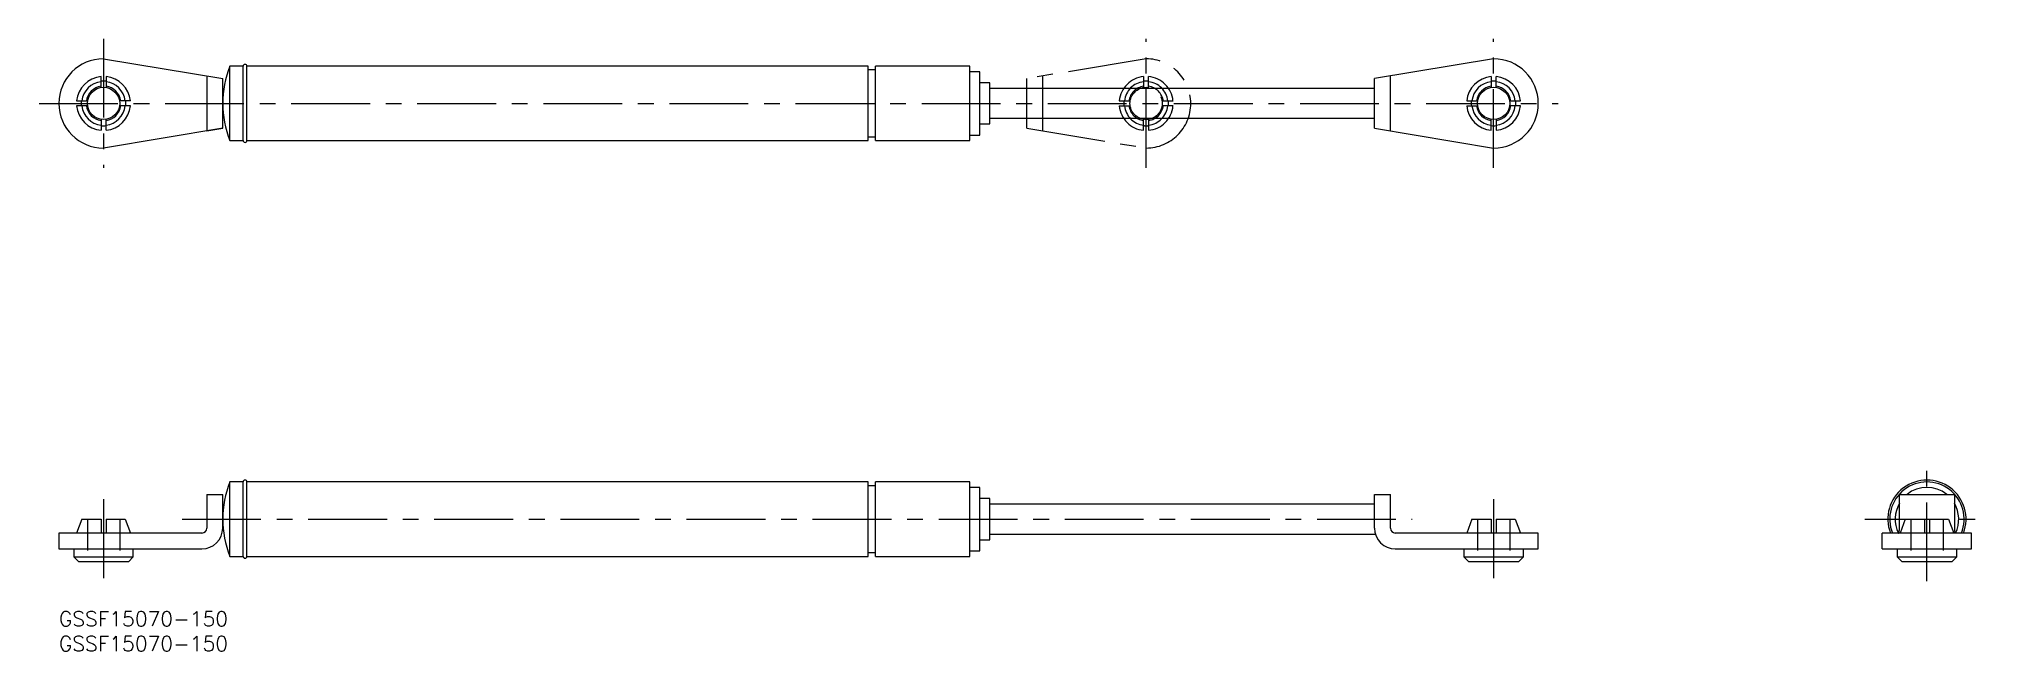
# Model space of a CAD drawing. Extents: x -4 to 389, y -8 to 115.
import ezdxf

# ---------------------------------------------------------------- set-up
doc = ezdxf.new("R2010")
doc.units = 0
doc.header["$LTSCALE"] = 0.5
for name, pattern in [('CENTER', [50.8, 31.75, -6.35, 6.35, -6.35]), ('DASHED', [19.05, 12.7, -6.35]), ('PHANTOM', [63.5, 31.75, -6.35, 6.35, -6.35, 6.35, -6.35])]:
    doc.linetypes.add(name, pattern=pattern)
for name, color, linetype in [('MSM_CENTER', 1, 'CENTER'), ('MSM_CONTINUOUS', 7, 'CONTINUOUS'), ('MSM_DASHED', 4, 'DASHED'), ('MSM_IMAGINARY', 6, 'PHANTOM'), ('MSM_PART_NUMBER', 7, 'CONTINUOUS')]:
    doc.layers.add(name, color=color, linetype=linetype)
doc.styles.get("Standard").update_dxf_attribs({"font": 'txt.shx', "height": 3, "bigfont": 'bigfont.shx'})

# ---------------------------------------------------------------- blocks, each defined once
blk = doc.blocks.new('*U21')
at = {"layer": 'MSM_PART_NUMBER'}
blk.add_text('GSSF15070-150', height=3, dxfattribs=at).set_placement((0, -3))
blk = doc.blocks.new('*U22')
at = {"layer": 'MSM_PART_NUMBER'}
blk.add_text('GSSF15070-150', height=3, dxfattribs=at).set_placement((0, -8))

msp = doc.modelspace()

# ---------------------------------------------------------------- linework, layer by layer
at = {"layer": 'MSM_CENTER'}
for p, q in [((9, 115.44), (9, 89.44)), ((219, 89.44), (219, 115.44)), ((289, 89.44), (289, 115.44)), ((-4, 102.44), (302, 102.44)), ((376.28, 6.1), (376.28, 31.1)), ((9, 22.6), (9, 6)), ((289, 22.6), (289, 6)), ((24.83, 18.6), (272.56, 18.6)), ((363.78, 18.6), (388.78, 18.6))]:
    msp.add_line(p, q, dxfattribs=at)
at = {"layer": 'MSM_CONTINUOUS'}
for p, q in [((9, 111.44), (33, 107.44)), ((289, 111.44), (265, 107.44)), ((8.5, 105.65), (8.5, 107.85)), ((9.5, 107.85), (9.5, 105.65)), ((29.8, 107.97), (29.8, 96.91)), ((33, 97.44), (33, 107.44)), ((34.46, 94.94), (34.46, 109.94)), ((37.12, 109.94), (34.46, 109.94)), ((37.12, 94.94), (37.12, 109.94)), ((163, 109.94), (37.88, 109.94)), ((37.88, 94.94), (37.88, 109.94)), ((163, 94.94), (163, 109.94)), ((164.5, 109.19), (163, 109.19)), ((183.5, 109.94), (164.5, 109.94)), ((164.5, 94.94), (164.5, 109.94)), ((183.5, 94.94), (183.5, 109.94)), ((185.5, 108.84), (183.5, 108.84)), ((185.5, 96.04), (185.5, 108.84)), ((187.5, 106.59), (185.5, 106.59)), ((187.5, 98.29), (187.5, 106.59)), ((265, 97.44), (265, 107.44)), ((268.2, 96.91), (268.2, 107.97)), ((288.5, 107.85), (288.5, 105.65)), ((289.5, 105.65), (289.5, 107.85)), ((3.58, 102.94), (5.79, 102.94)), ((14.42, 102.94), (12.21, 102.94)), ((265, 105.44), (187.5, 105.44)), ((283.58, 102.94), (285.79, 102.94)), ((292.21, 102.94), (294.42, 102.94)), ((5.79, 101.94), (3.58, 101.94)), ((8.5, 99.23), (8.5, 97.02)), ((9.5, 97.02), (9.5, 99.23)), ((14.42, 101.94), (12.21, 101.94)), ((185.5, 98.29), (187.5, 98.29)), ((187.5, 99.44), (265, 99.44)), ((283.58, 101.94), (285.79, 101.94)), ((288.5, 97.02), (288.5, 99.23)), ((289.5, 99.23), (289.5, 97.02)), ((294.42, 101.94), (292.21, 101.94)), ((33, 97.44), (9, 93.44)), ((29.8, 96.91), (33, 97.44)), ((34.46, 94.94), (37.12, 94.94)), ((37.88, 94.94), (163, 94.94)), ((163, 95.69), (164.5, 95.69)), ((164.5, 94.94), (183.5, 94.94)), ((183.5, 96.04), (185.5, 96.04)), ((265, 97.44), (289, 93.44)), ((29.8, 23.6), (29.8, 16.8)), ((29.8, 23.6), (33, 23.6)), ((33, 16.8), (33, 23.6)), ((37.12, 26.1), (34.46, 26.1)), ((34.46, 11.1), (34.46, 26.1)), ((37.12, 11.1), (37.12, 26.1)), ((163, 26.1), (37.88, 26.1)), ((37.88, 11.1), (37.88, 26.1)), ((163, 11.1), (163, 26.1)), ((164.5, 25.35), (163, 25.35)), ((183.5, 26.1), (164.5, 26.1)), ((164.5, 11.1), (164.5, 26.1)), ((183.5, 11.1), (183.5, 26.1)), ((185.5, 25), (183.5, 25)), ((185.5, 12.2), (185.5, 25)), ((265, 16.8), (265, 23.6)), ((265, 23.6), (268.2, 23.6)), ((268.2, 16.8), (268.2, 23.6)), ((370.75, 23.6), (381.81, 23.6)), ((370.75, 16.8), (370.75, 23.6)), ((381.81, 23.6), (381.81, 16.8)), ((187.5, 22.75), (185.5, 22.75)), ((187.5, 18.6), (187.5, 22.75)), ((187.5, 14.45), (187.5, 22.75)), ((265, 21.6), (187.5, 21.6)), ((0, 15.8), (0, 12.6)), ((28.8, 15.8), (0, 15.8)), ((4.63, 18.6), (3.58, 15.8)), ((4.63, 18.6), (8.5, 18.6)), ((8.5, 18.6), (8.5, 15.8)), ((9.5, 18.6), (13.37, 18.6)), ((9.5, 18.6), (9.5, 15.8)), ((13.37, 18.6), (14.42, 15.8)), ((298, 15.8), (269.2, 15.8)), ((284.63, 18.6), (283.58, 15.8)), ((284.63, 18.6), (288.5, 18.6)), ((288.5, 18.6), (288.5, 15.8)), ((289.5, 18.6), (293.37, 18.6)), ((289.5, 18.6), (289.5, 15.8)), ((293.37, 18.6), (294.42, 15.8)), ((298, 12.6), (298, 15.8)), ((367.28, 12.6), (367.28, 15.8)), ((385.28, 15.8), (367.28, 15.8)), ((371.91, 18.6), (370.87, 15.8)), ((371.91, 18.6), (375.78, 18.6)), ((375.78, 18.6), (375.78, 15.8)), ((376.78, 18.6), (380.65, 18.6)), ((376.78, 18.6), (376.78, 15.8)), ((380.65, 18.6), (381.7, 15.8)), ((385.28, 12.6), (385.28, 15.8)), ((0, 12.6), (28.8, 12.6)), ((3, 12.6), (3, 11)), ((15, 11), (15, 12.6)), ((163, 11.85), (164.5, 11.85)), ((183.5, 12.2), (185.5, 12.2)), ((185.5, 14.45), (187.5, 14.45)), ((187.5, 15.6), (265.18, 15.6)), ((269.2, 12.6), (298, 12.6)), ((283, 12.6), (283, 11)), ((295, 11), (295, 12.6)), ((367.28, 12.6), (385.28, 12.6)), ((370.28, 12.6), (370.28, 11)), ((382.28, 11), (382.28, 12.6)), ((3, 11), (4, 10)), ((3, 11), (15, 11)), ((14, 10), (4, 10)), ((14, 10), (15, 11)), ((34.46, 11.1), (37.12, 11.1)), ((37.88, 11.1), (163, 11.1)), ((164.5, 11.1), (183.5, 11.1)), ((283, 11), (284, 10)), ((283, 11), (295, 11)), ((294, 10), (284, 10)), ((294, 10), (295, 11)), ((370.28, 11), (371.28, 10)), ((370.28, 11), (382.28, 11)), ((381.28, 10), (371.28, 10)), ((381.28, 10), (382.28, 11))]:
    msp.add_line(p, q, dxfattribs=at)
for points in [[(370.58, 15.8, 0), (370.58, 15.8, 0), (370.58, 15.8, 0), (370.59, 15.8, 0), (370.59, 15.8, 0), (370.59, 15.8, 0), (370.59, 15.8, 0), (370.6, 15.8, 0), (370.6, 15.8, 0), (370.6, 15.81, 0), (370.6, 15.81, 0), (370.6, 15.81, 0), (370.61, 15.81, 0), (370.61, 15.81, 0), (370.61, 15.81, 0), (370.61, 15.82, 0), (370.61, 15.82, 0), (370.62, 15.82, 0), (370.62, 15.82, 0), (370.62, 15.83, 0), (370.62, 15.83, 0), (370.62, 15.83, 0), (370.63, 15.84, 0), (370.63, 15.84, 0), (370.63, 15.84, 0), (370.63, 15.85, 0), (370.63, 15.85, 0), (370.63, 15.85, 0), (370.64, 15.86, 0), (370.64, 15.86, 0), (370.64, 15.87, 0), (370.64, 15.87, 0), (370.64, 15.88, 0), (370.65, 15.88, 0), (370.65, 15.89, 0), (370.65, 15.89, 0), (370.65, 15.9, 0), (370.65, 15.9, 0), (370.66, 15.91, 0), (370.66, 15.91, 0), (370.66, 15.92, 0), (370.66, 15.92, 0), (370.66, 15.93, 0), (370.67, 15.94, 0), (370.67, 15.94, 0), (370.67, 15.95, 0), (370.67, 15.96, 0), (370.67, 15.96, 0), (370.67, 15.97, 0), (370.68, 15.98, 0), (370.68, 15.98, 0), (370.68, 15.99, 0), (370.68, 16, 0), (370.68, 16, 0), (370.68, 16.01, 0), (370.69, 16.02, 0), (370.69, 16.03, 0), (370.69, 16.03, 0), (370.69, 16.04, 0), (370.69, 16.05, 0), (370.69, 16.06, 0), (370.69, 16.07, 0), (370.7, 16.08, 0), (370.7, 16.08, 0), (370.7, 16.09, 0), (370.7, 16.1, 0), (370.7, 16.11, 0), (370.7, 16.12, 0), (370.7, 16.13, 0), (370.71, 16.14, 0), (370.71, 16.15, 0), (370.71, 16.16, 0), (370.71, 16.17, 0), (370.71, 16.18, 0), (370.71, 16.18, 0), (370.71, 16.19, 0), (370.71, 16.2, 0), (370.72, 16.21, 0), (370.72, 16.22, 0), (370.72, 16.23, 0), (370.72, 16.24, 0), (370.72, 16.25, 0), (370.72, 16.27, 0), (370.72, 16.28, 0), (370.72, 16.29, 0), (370.73, 16.3, 0), (370.73, 16.31, 0), (370.73, 16.32, 0), (370.73, 16.33, 0), (370.73, 16.34, 0), (370.73, 16.35, 0), (370.73, 16.36, 0), (370.73, 16.37, 0), (370.73, 16.38, 0), (370.73, 16.39, 0), (370.73, 16.41, 0), (370.74, 16.42, 0), (370.74, 16.43, 0), (370.74, 16.44, 0), (370.74, 16.45, 0), (370.74, 16.46, 0), (370.74, 16.47, 0), (370.74, 16.49, 0), (370.74, 16.5, 0), (370.74, 16.51, 0), (370.74, 16.52, 0), (370.74, 16.53, 0), (370.74, 16.55, 0), (370.74, 16.56, 0), (370.74, 16.57, 0), (370.74, 16.58, 0), (370.74, 16.59, 0), (370.75, 16.6, 0), (370.75, 16.62, 0), (370.75, 16.63, 0), (370.75, 16.64, 0), (370.75, 16.65, 0), (370.75, 16.67, 0), (370.75, 16.68, 0), (370.75, 16.69, 0), (370.75, 16.7, 0), (370.75, 16.71, 0), (370.75, 16.73, 0), (370.75, 16.74, 0), (370.75, 16.75, 0), (370.75, 16.76, 0), (370.75, 16.78, 0), (370.75, 16.79, 0), (370.75, 16.8, 0)], [(381.81, 16.8, 0), (381.81, 16.79, 0), (381.81, 16.78, 0), (381.81, 16.76, 0), (381.81, 16.75, 0), (381.81, 16.74, 0), (381.81, 16.73, 0), (381.81, 16.71, 0), (381.81, 16.7, 0), (381.82, 16.69, 0), (381.82, 16.68, 0), (381.82, 16.67, 0), (381.82, 16.65, 0), (381.82, 16.64, 0), (381.82, 16.63, 0), (381.82, 16.62, 0), (381.82, 16.6, 0), (381.82, 16.59, 0), (381.82, 16.58, 0), (381.82, 16.57, 0), (381.82, 16.56, 0), (381.82, 16.55, 0), (381.82, 16.53, 0), (381.82, 16.52, 0), (381.82, 16.51, 0), (381.82, 16.5, 0), (381.82, 16.49, 0), (381.82, 16.47, 0), (381.82, 16.46, 0), (381.82, 16.45, 0), (381.83, 16.44, 0), (381.83, 16.43, 0), (381.83, 16.42, 0), (381.83, 16.41, 0), (381.83, 16.39, 0), (381.83, 16.38, 0), (381.83, 16.37, 0), (381.83, 16.36, 0), (381.83, 16.35, 0), (381.83, 16.34, 0), (381.83, 16.33, 0), (381.83, 16.32, 0), (381.84, 16.31, 0), (381.84, 16.3, 0), (381.84, 16.29, 0), (381.84, 16.28, 0), (381.84, 16.27, 0), (381.84, 16.25, 0), (381.84, 16.24, 0), (381.84, 16.23, 0), (381.85, 16.22, 0), (381.85, 16.21, 0), (381.85, 16.2, 0), (381.85, 16.19, 0), (381.85, 16.18, 0), (381.85, 16.18, 0), (381.85, 16.17, 0), (381.85, 16.16, 0), (381.86, 16.15, 0), (381.86, 16.14, 0), (381.86, 16.13, 0), (381.86, 16.12, 0), (381.86, 16.11, 0), (381.86, 16.1, 0), (381.86, 16.09, 0), (381.87, 16.08, 0), (381.87, 16.08, 0), (381.87, 16.07, 0), (381.87, 16.06, 0), (381.87, 16.05, 0), (381.87, 16.04, 0), (381.87, 16.03, 0), (381.88, 16.03, 0), (381.88, 16.02, 0), (381.88, 16.01, 0), (381.88, 16, 0), (381.88, 16, 0), (381.88, 15.99, 0), (381.88, 15.98, 0), (381.89, 15.98, 0), (381.89, 15.97, 0), (381.89, 15.96, 0), (381.89, 15.96, 0), (381.89, 15.95, 0), (381.9, 15.94, 0), (381.9, 15.94, 0), (381.9, 15.93, 0), (381.9, 15.92, 0), (381.9, 15.92, 0), (381.9, 15.91, 0), (381.91, 15.91, 0), (381.91, 15.9, 0), (381.91, 15.9, 0), (381.91, 15.89, 0), (381.91, 15.89, 0), (381.92, 15.88, 0), (381.92, 15.88, 0), (381.92, 15.87, 0), (381.92, 15.87, 0), (381.92, 15.86, 0), (381.93, 15.86, 0), (381.93, 15.85, 0), (381.93, 15.85, 0), (381.93, 15.85, 0), (381.93, 15.84, 0), (381.94, 15.84, 0), (381.94, 15.84, 0), (381.94, 15.83, 0), (381.94, 15.83, 0), (381.94, 15.83, 0), (381.94, 15.82, 0), (381.95, 15.82, 0), (381.95, 15.82, 0), (381.95, 15.82, 0), (381.95, 15.81, 0), (381.95, 15.81, 0), (381.96, 15.81, 0), (381.96, 15.81, 0), (381.96, 15.81, 0), (381.96, 15.81, 0), (381.96, 15.8, 0), (381.97, 15.8, 0), (381.97, 15.8, 0), (381.97, 15.8, 0), (381.97, 15.8, 0), (381.98, 15.8, 0), (381.98, 15.8, 0), (381.98, 15.8, 0), (381.98, 15.8, 0)]]:
    msp.add_polyline3d(points, dxfattribs=at)
for centre in [(9, 102.44), (289, 102.44)]:
    msp.add_circle(centre, 3.25, dxfattribs=at)
for centre, radius, start, end in [((9, 102.44), 9, 90, 270), ((37.5, 109.94), 0.375, 0, 180), ((289, 102.44), 9, 270, 90), ((9, 102.44), 5.44, 95.2752, 174.7248), ((9, 102.44), 4.4, 96.525, 173.475), ((9, 102.49), 4.44, 83.5808, 96.4995), ((9, 102.44), 5.44, 5.2752, 84.7248), ((9, 102.44), 4.4, 6.525, 83.475), ((53, 102.44), 20, 157.9757, 202.0243), ((289, 102.44), 5.44, 95.2752, 174.7248), ((289, 102.44), 4.4, 96.525, 173.475), ((289, 102.44), 4.5, 83.6206, 96.3794), ((289, 102.44), 5.44, 5.2752, 84.7248), ((289, 102.44), 4.4, 6.525, 83.475), ((8.92, 102.44), 4.42, 173.4836, 186.4694), ((9, 102.44), 3.5, 98.2132, 171.7868), ((9, 102.44), 3.5, 8.2132, 81.7868), ((9.09, 102.44), 4.41, 353.5048, 6.5157), ((288.91, 102.44), 4.41, 173.5048, 186.5157), ((289, 102.44), 3.5, 98.2132, 171.7868), ((289, 102.44), 3.5, 8.2132, 81.7868), ((289.08, 102.44), 4.42, 353.4836, 6.4694), ((9, 102.44), 5.44, 185.2752, 264.7248), ((9, 102.44), 4.4, 186.525, 263.475), ((9, 102.44), 3.5, 188.2132, 261.7868), ((9, 102.44), 4.4, 276.525, 353.475), ((9, 102.44), 5.44, 275.2752, 354.7248), ((9, 102.44), 3.5, 278.2132, 351.7868), ((289, 102.44), 5.44, 185.2752, 264.7248), ((289, 102.44), 4.4, 186.525, 263.475), ((289, 102.44), 3.5, 188.2132, 261.7868), ((289, 102.44), 4.4, 276.525, 353.475), ((289, 102.44), 3.5, 278.2132, 351.7868), ((289, 102.44), 5.44, 275.2752, 354.7248), ((9, 102.44), 4.5, 263.6206, 276.3794), ((37.5, 94.94), 0.375, 180, 0), ((289, 102.38), 4.44, 263.5808, 276.4995), ((53, 18.6), 20, 157.9757, 202.0243), ((37.5, 26.1), 0.375, 0, 180), ((376.28, 18.6), 7.88, 339.1725, 200.8275), ((376.28, 18.6), 7.5, 338.0787, 201.9213), ((376.28, 18.6), 6.4, 51.3752, 128.6248), ((376.28, 18.6), 6.4, 149.8352, 205.9445), ((376.28, 18.6), 6.4, 334.0555, 30.1648), ((28.8, 16.8), 1, 270, 0), ((28.8, 16.8), 4.2, 270, 0), ((269.2, 16.8), 4.2, 180, 270), ((269.2, 16.8), 1, 180, 270), ((37.5, 11.1), 0.375, 180, 0)]:
    msp.add_arc(centre, radius, start, end, dxfattribs=at)
at = {"layer": 'MSM_DASHED'}
for p, q in [((5.75, 18.6), (5.75, 10)), ((12.25, 18.6), (12.25, 10)), ((285.75, 18.6), (285.75, 10)), ((292.25, 18.6), (292.25, 10)), ((373.03, 18.6), (373.03, 10)), ((379.53, 18.6), (379.53, 10))]:
    msp.add_line(p, q, dxfattribs=at)
at = {"layer": 'MSM_IMAGINARY'}
for p, q in [((219, 111.44), (195, 107.44)), ((195, 97.44), (195, 107.44)), ((198.2, 96.91), (198.2, 107.97)), ((218.5, 107.85), (218.5, 105.65)), ((219.5, 105.65), (219.5, 107.85)), ((213.58, 102.94), (215.79, 102.94)), ((222.21, 102.94), (224.42, 102.94)), ((213.58, 101.94), (215.79, 101.94)), ((218.5, 97.02), (218.5, 99.23)), ((219.5, 99.23), (219.5, 97.02)), ((224.42, 101.94), (222.21, 101.94)), ((195, 97.44), (219, 93.44))]:
    msp.add_line(p, q, dxfattribs=at)
msp.add_circle((219, 102.44), 3.25, dxfattribs=at)
for centre, radius, start, end in [((219, 102.44), 9, 270, 90), ((219, 102.44), 5.44, 95.2752, 174.7248), ((219, 102.44), 4.4, 96.525, 173.475), ((219, 102.44), 4.5, 83.6206, 96.3794), ((219, 102.44), 5.44, 5.2752, 84.7248), ((219, 102.44), 4.4, 6.525, 83.475), ((218.91, 102.44), 4.41, 173.5048, 186.5157), ((219, 102.44), 3.5, 98.2132, 171.7868), ((219, 102.44), 3.5, 8.2132, 81.7868), ((219.08, 102.44), 4.42, 353.4836, 6.4694), ((219, 102.44), 5.44, 185.2752, 264.7248), ((219, 102.44), 4.4, 186.525, 263.475), ((219, 102.44), 3.5, 188.2132, 261.7868), ((219, 102.44), 4.4, 276.525, 353.475), ((219, 102.44), 3.5, 278.2132, 351.7868), ((219, 102.44), 5.44, 275.2752, 354.7248), ((219, 102.38), 4.44, 263.5808, 276.4995)]:
    msp.add_arc(centre, radius, start, end, dxfattribs=at)

# ---------------------------------------------------------------- block references
at = {"layer": 'MSM_CONTINUOUS'}
for name in ['*U21', '*U22']:
    msp.add_blockref(name, (0, 0), dxfattribs=at)

doc.saveas('drawing.dxf')
